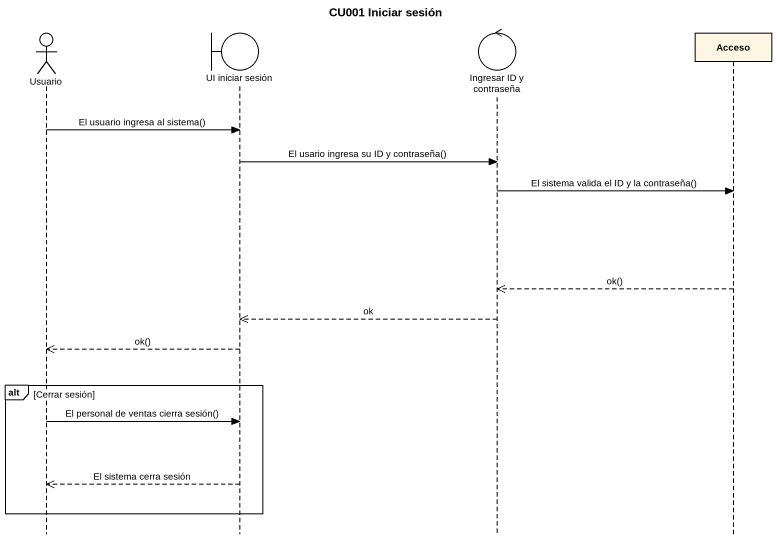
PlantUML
@startuml
title CU001 Iniciar sesión
hide footbox
actor Usuario
boundary "UI iniciar sesión" as UI_iniciar_sesión
control "Ingresar ID y contraseña" as Ingresar_ID_y_contraseña
participant Acceso

Usuario -> UI_iniciar_sesión : El usuario ingresa al sistema()
UI_iniciar_sesión -> Ingresar_ID_y_contraseña : El usario ingresa su ID y contraseña()
Ingresar_ID_y_contraseña -> Acceso : El sistema valida el ID y la contraseña()
Acceso -->> Ingresar_ID_y_contraseña : ok()
Ingresar_ID_y_contraseña -->> UI_iniciar_sesión : ok
UI_iniciar_sesión -->> Usuario : ok()
alt Cerrar sesión
  Usuario -> UI_iniciar_sesión : El personal de ventas cierra sesión()
  UI_iniciar_sesión -->> Usuario : El sistema cerra sesión
end
@enduml
